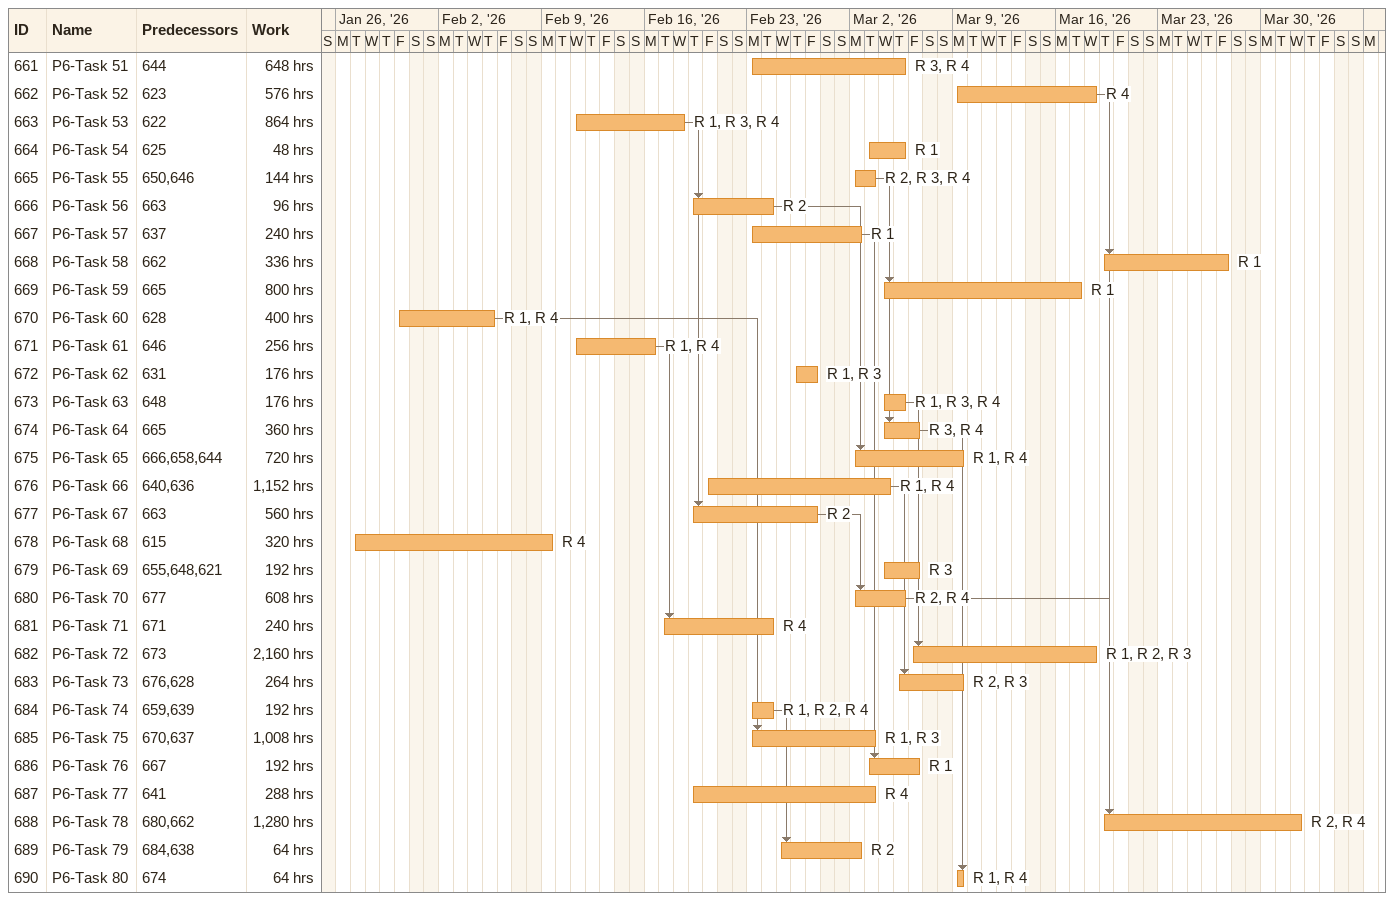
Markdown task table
| ID | Task | Start | Finish | Predecessors | Resources | Work (h) |
|---|---|---|---|---|---|---|
| 661 | P6-Task 51 | 2026-02-23 | 2026-03-05 | 644 | R 3, R 4 | 648 |
| 662 | P6-Task 52 | 2026-03-09 | 2026-03-18 | 623 | R 4 | 576 |
| 663 | P6-Task 53 | 2026-02-11 | 2026-02-18 | 622 | R 1, R 3, R 4 | 864 |
| 664 | P6-Task 54 | 2026-03-03 | 2026-03-05 | 625 | R 1 | 48 |
| 665 | P6-Task 55 | 2026-03-02 | 2026-03-03 | 650, 646 | R 2, R 3, R 4 | 144 |
| 666 | P6-Task 56 | 2026-02-19 | 2026-02-24 | 663 | R 2 | 96 |
| 667 | P6-Task 57 | 2026-02-23 | 2026-03-02 | 637 | R 1 | 240 |
| 668 | P6-Task 58 | 2026-03-19 | 2026-03-27 | 662 | R 1 | 336 |
| 669 | P6-Task 59 | 2026-03-04 | 2026-03-17 | 665 | R 1 | 800 |
| 670 | P6-Task 60 | 2026-01-30 | 2026-02-05 | 628 | R 1, R 4 | 400 |
| 671 | P6-Task 61 | 2026-02-11 | 2026-02-16 | 646 | R 1, R 4 | 256 |
| 672 | P6-Task 62 | 2026-02-26 | 2026-02-27 | 631 | R 1, R 3 | 176 |
| 673 | P6-Task 63 | 2026-03-04 | 2026-03-05 | 648 | R 1, R 3, R 4 | 176 |
| 674 | P6-Task 64 | 2026-03-04 | 2026-03-06 | 665 | R 3, R 4 | 360 |
| 675 | P6-Task 65 | 2026-03-02 | 2026-03-09 | 666, 658, 644 | R 1, R 4 | 720 |
| 676 | P6-Task 66 | 2026-02-20 | 2026-03-04 | 640, 636 | R 1, R 4 | 1152 |
| 677 | P6-Task 67 | 2026-02-19 | 2026-02-27 | 663 | R 2 | 560 |
| 678 | P6-Task 68 | 2026-01-27 | 2026-02-09 | 615 | R 4 | 320 |
| 679 | P6-Task 69 | 2026-03-04 | 2026-03-06 | 655, 648, 621 | R 3 | 192 |
| 680 | P6-Task 70 | 2026-03-02 | 2026-03-05 | 677 | R 2, R 4 | 608 |
| 681 | P6-Task 71 | 2026-02-17 | 2026-02-24 | 671 | R 4 | 240 |
| 682 | P6-Task 72 | 2026-03-06 | 2026-03-18 | 673 | R 1, R 2, R 3 | 2160 |
| 683 | P6-Task 73 | 2026-03-05 | 2026-03-09 | 676, 628 | R 2, R 3 | 264 |
| 684 | P6-Task 74 | 2026-02-23 | 2026-02-24 | 659, 639 | R 1, R 2, R 4 | 192 |
| 685 | P6-Task 75 | 2026-02-23 | 2026-03-03 | 670, 637 | R 1, R 3 | 1008 |
| 686 | P6-Task 76 | 2026-03-03 | 2026-03-06 | 667 | R 1 | 192 |
| 687 | P6-Task 77 | 2026-02-19 | 2026-03-03 | 641 | R 4 | 288 |
| 688 | P6-Task 78 | 2026-03-19 | 2026-04-01 | 680, 662 | R 2, R 4 | 1280 |
| 689 | P6-Task 79 | 2026-02-25 | 2026-03-02 | 684, 638 | R 2 | 64 |
| 690 | P6-Task 80 | 2026-03-09 | 2026-03-09 | 674 | R 1, R 4 | 64 |
